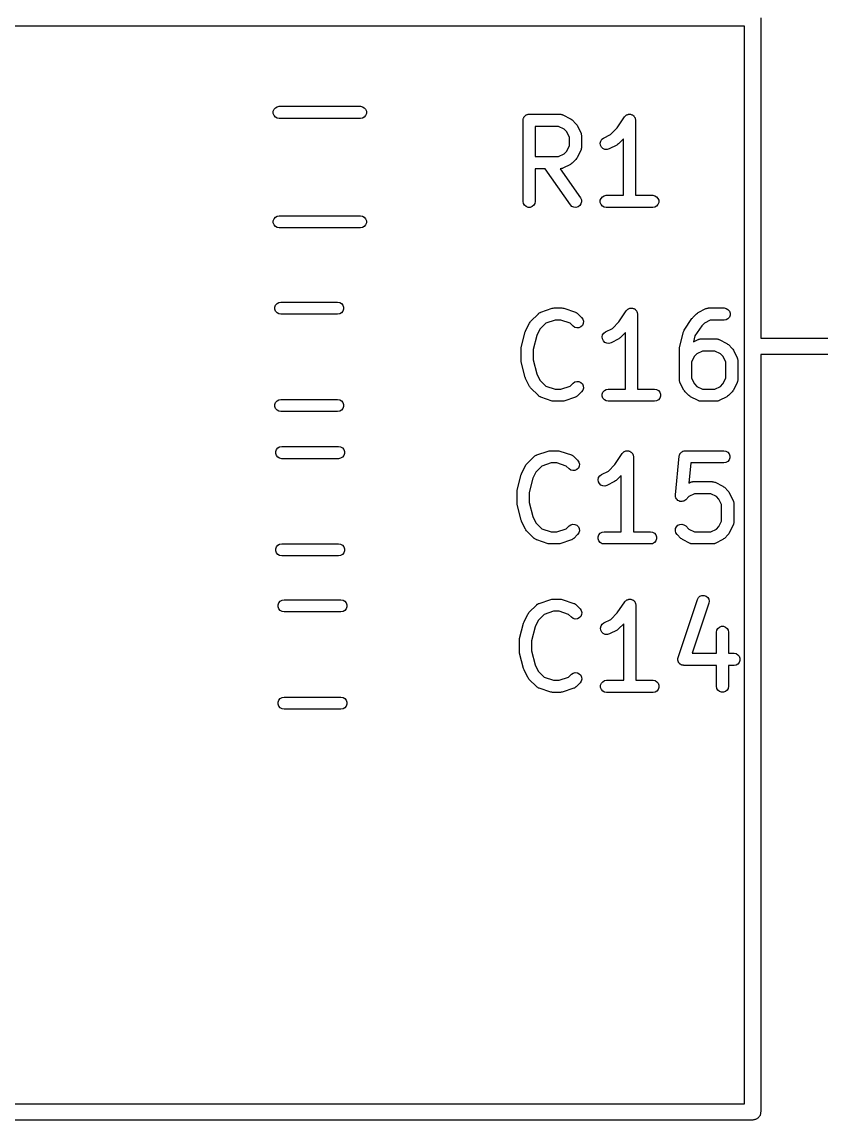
# Model space of a CAD drawing. Extents: x 76 to 227, y -129 to -83.
# Drawn here: x 143.66 to 153.51, y -119.74 to -106.2 of the extents above; entities that cross this region are included whole.
import ezdxf

# ---------------------------------------------------------------- set-up
doc = ezdxf.new("R2010")
doc.units = 0
doc.header["$MEASUREMENT"] = 0
doc.layers.add('BLACK', color=7, linetype='CONTINUOUS')

msp = doc.modelspace()

# ---------------------------------------------------------------- linework, layer by layer
at = {"layer": 'Black'}
for p, q in [((152.77, -106.15), (152.77, -110.1)), ((152.57, -106.25), (134.69, -106.25)), ((152.57, -119.54), (152.57, -106.25)), ((146.756, -107.302), (146.765, -107.277)), ((146.756, -107.328), (146.756, -107.302)), ((146.765, -107.352), (146.756, -107.328)), ((146.765, -107.277), (146.782, -107.258)), ((146.782, -107.372), (146.765, -107.352)), ((146.782, -107.258), (146.804, -107.245)), ((146.804, -107.385), (146.782, -107.372)), ((146.804, -107.245), (146.83, -107.24)), ((146.83, -107.24), (147.83, -107.24)), ((147.83, -107.24), (147.856, -107.245)), ((147.856, -107.245), (147.878, -107.258)), ((147.878, -107.372), (147.856, -107.385)), ((147.878, -107.258), (147.895, -107.277)), ((147.895, -107.352), (147.878, -107.372)), ((147.895, -107.277), (147.904, -107.302)), ((147.904, -107.328), (147.895, -107.352)), ((147.904, -107.302), (147.904, -107.328)), ((149.847, -107.375), (149.851, -107.37)), ((149.851, -107.37), (149.854, -107.364)), ((149.854, -107.364), (149.859, -107.36)), ((149.859, -107.36), (149.864, -107.355)), ((149.864, -107.355), (149.869, -107.352)), ((149.869, -107.352), (149.874, -107.347)), ((149.874, -107.347), (149.881, -107.345)), ((149.881, -107.345), (149.886, -107.342)), ((149.886, -107.342), (149.893, -107.341)), ((149.893, -107.341), (149.899, -107.339)), ((149.899, -107.339), (149.905, -107.339)), ((149.905, -107.339), (149.912, -107.337)), ((149.912, -107.337), (150.293, -107.337)), ((150.293, -107.337), (150.297, -107.338)), ((150.297, -107.338), (150.301, -107.338)), ((150.301, -107.338), (150.31, -107.34)), ((150.31, -107.34), (150.319, -107.342)), ((150.319, -107.342), (150.322, -107.344)), ((150.322, -107.344), (150.326, -107.345)), ((150.326, -107.345), (150.422, -107.393)), ((150.996, -107.507), (151.088, -107.371)), ((151.088, -107.371), (151.09, -107.368)), ((151.09, -107.368), (151.093, -107.364)), ((151.093, -107.364), (151.099, -107.358)), ((151.099, -107.358), (151.106, -107.352)), ((151.106, -107.352), (151.109, -107.35)), ((151.109, -107.35), (151.112, -107.347)), ((151.112, -107.347), (151.121, -107.344)), ((151.121, -107.344), (151.129, -107.34)), ((151.129, -107.34), (151.133, -107.34)), ((151.133, -107.34), (151.137, -107.339)), ((151.137, -107.339), (151.146, -107.339)), ((151.146, -107.339), (151.155, -107.338)), ((151.155, -107.338), (151.159, -107.339)), ((151.159, -107.339), (151.163, -107.339)), ((151.163, -107.339), (151.171, -107.342)), ((151.171, -107.342), (151.18, -107.344)), ((151.18, -107.344), (151.184, -107.346)), ((151.184, -107.346), (151.188, -107.347)), ((151.188, -107.347), (151.194, -107.353)), ((151.194, -107.353), (151.202, -107.358)), ((151.202, -107.358), (151.204, -107.362)), ((151.204, -107.362), (151.207, -107.364)), ((151.207, -107.364), (151.212, -107.372)), ((151.212, -107.372), (151.217, -107.379)), ((146.83, -107.39), (146.804, -107.385)), ((147.83, -107.39), (146.83, -107.39)), ((147.856, -107.385), (147.83, -107.39)), ((149.837, -107.412), (149.838, -107.406)), ((149.837, -108.412), (149.837, -107.412)), ((149.838, -107.399), (149.84, -107.393)), ((149.838, -107.406), (149.838, -107.399)), ((149.84, -107.393), (149.841, -107.387)), ((149.841, -107.387), (149.845, -107.381)), ((149.845, -107.381), (149.847, -107.375)), ((149.987, -107.487), (149.987, -107.861)), ((150.275, -107.487), (149.987, -107.487)), ((150.344, -107.522), (150.275, -107.487)), ((150.422, -107.393), (150.431, -107.4)), ((150.431, -107.4), (150.441, -107.407)), ((150.441, -107.407), (150.489, -107.455)), ((150.489, -107.455), (150.496, -107.464)), ((150.496, -107.464), (150.503, -107.474)), ((150.503, -107.474), (150.55, -107.569)), ((150.915, -107.589), (150.996, -107.507)), ((151.217, -107.379), (151.218, -107.383)), ((151.218, -107.383), (151.22, -107.387)), ((151.22, -107.387), (151.222, -107.396)), ((151.222, -107.396), (151.225, -107.404)), ((151.225, -107.404), (151.224, -107.408)), ((151.224, -107.408), (151.225, -107.412)), ((151.225, -107.412), (151.225, -108.337)), ((150.374, -107.552), (150.344, -107.522)), ((150.408, -107.621), (150.374, -107.552)), ((150.408, -107.728), (150.408, -107.621)), ((150.55, -107.569), (150.552, -107.573)), ((150.552, -107.573), (150.554, -107.577)), ((150.554, -107.577), (150.555, -107.586)), ((150.555, -107.586), (150.558, -107.594)), ((150.558, -107.594), (150.558, -107.599)), ((150.558, -107.599), (150.558, -107.603)), ((150.558, -107.603), (150.558, -107.746)), ((150.81, -107.647), (150.831, -107.631)), ((150.831, -107.631), (150.915, -107.589)), ((151.075, -107.641), (151.013, -107.704)), ((151.075, -108.337), (151.075, -107.641)), ((150.374, -107.797), (150.408, -107.728)), ((150.552, -107.775), (150.55, -107.779)), ((150.554, -107.771), (150.552, -107.775)), ((150.555, -107.763), (150.554, -107.771)), ((150.558, -107.754), (150.555, -107.763)), ((150.558, -107.746), (150.558, -107.75)), ((150.558, -107.75), (150.558, -107.754)), ((150.789, -107.694), (150.795, -107.668)), ((150.792, -107.719), (150.789, -107.694)), ((150.804, -107.743), (150.792, -107.719)), ((150.795, -107.668), (150.81, -107.647)), ((150.823, -107.761), (150.804, -107.743)), ((150.847, -107.771), (150.823, -107.761)), ((150.873, -107.773), (150.847, -107.771)), ((150.898, -107.765), (150.873, -107.773)), ((150.993, -107.718), (150.898, -107.765)), ((151.003, -107.71), (150.993, -107.718)), ((151.013, -107.704), (151.003, -107.71)), ((149.987, -107.861), (150.275, -107.861)), ((150.275, -107.861), (150.344, -107.827)), ((150.344, -107.827), (150.374, -107.797)), ((150.489, -107.894), (150.441, -107.942)), ((150.496, -107.884), (150.489, -107.894)), ((150.503, -107.874), (150.496, -107.884)), ((150.55, -107.779), (150.503, -107.874)), ((150.111, -108.011), (149.987, -108.011)), ((149.987, -108.011), (149.987, -108.412)), ((150.422, -108.455), (150.111, -108.011)), ((150.297, -108.01), (150.294, -108.011)), ((150.294, -108.011), (150.545, -108.369)), ((150.301, -108.011), (150.297, -108.01)), ((150.31, -108.008), (150.301, -108.011)), ((150.319, -108.007), (150.31, -108.008)), ((150.322, -108.005), (150.319, -108.007)), ((150.326, -108.003), (150.322, -108.005)), ((150.422, -107.956), (150.326, -108.003)), ((150.431, -107.948), (150.422, -107.956)), ((150.441, -107.942), (150.431, -107.948)), ((149.841, -108.438), (149.837, -108.412)), ((149.854, -108.461), (149.841, -108.438)), ((149.982, -108.438), (149.969, -108.461)), ((149.987, -108.412), (149.982, -108.438)), ((150.44, -108.474), (150.422, -108.455)), ((150.551, -108.444), (150.536, -108.465)), ((150.545, -108.369), (150.556, -108.393)), ((150.558, -108.419), (150.551, -108.444)), ((150.556, -108.393), (150.558, -108.419)), ((150.79, -108.399), (150.799, -108.375)), ((150.79, -108.425), (150.79, -108.399)), ((150.799, -108.45), (150.79, -108.425)), ((150.799, -108.375), (150.816, -108.355)), ((150.816, -108.47), (150.799, -108.45)), ((150.816, -108.355), (150.839, -108.342)), ((150.839, -108.342), (150.864, -108.337)), ((150.864, -108.337), (151.075, -108.337)), ((151.225, -108.337), (151.436, -108.337)), ((151.436, -108.337), (151.461, -108.342)), ((151.461, -108.342), (151.484, -108.355)), ((151.484, -108.355), (151.501, -108.375)), ((151.501, -108.45), (151.484, -108.47)), ((151.501, -108.375), (151.51, -108.399)), ((151.51, -108.425), (151.501, -108.45)), ((151.51, -108.399), (151.51, -108.425)), ((146.804, -108.595), (146.83, -108.59)), ((146.83, -108.59), (147.83, -108.59)), ((147.83, -108.59), (147.856, -108.595)), ((149.874, -108.477), (149.854, -108.461)), ((149.899, -108.486), (149.874, -108.477)), ((149.925, -108.486), (149.899, -108.486)), ((149.949, -108.477), (149.925, -108.486)), ((149.969, -108.461), (149.949, -108.477)), ((150.464, -108.485), (150.44, -108.474)), ((150.49, -108.487), (150.464, -108.485)), ((150.515, -108.48), (150.49, -108.487)), ((150.536, -108.465), (150.515, -108.48)), ((150.839, -108.483), (150.816, -108.47)), ((150.864, -108.487), (150.839, -108.483)), ((151.436, -108.487), (150.864, -108.487)), ((151.461, -108.483), (151.436, -108.487)), ((151.484, -108.47), (151.461, -108.483)), ((146.756, -108.652), (146.765, -108.627)), ((146.756, -108.678), (146.756, -108.652)), ((146.765, -108.703), (146.756, -108.678)), ((146.765, -108.627), (146.782, -108.608)), ((146.782, -108.722), (146.765, -108.703)), ((146.782, -108.608), (146.804, -108.595)), ((146.804, -108.735), (146.782, -108.722)), ((147.856, -108.595), (147.878, -108.608)), ((147.878, -108.722), (147.856, -108.735)), ((147.878, -108.608), (147.895, -108.627)), ((147.895, -108.703), (147.878, -108.722)), ((147.895, -108.627), (147.904, -108.652)), ((147.904, -108.678), (147.895, -108.703)), ((147.904, -108.652), (147.904, -108.678)), ((146.83, -108.74), (146.804, -108.735)), ((147.83, -108.74), (146.83, -108.74)), ((147.856, -108.735), (147.83, -108.74)), ((146.785, -109.692), (146.802, -109.673)), ((146.802, -109.673), (146.824, -109.66)), ((146.824, -109.66), (146.85, -109.655)), ((146.85, -109.655), (147.55, -109.655)), ((147.55, -109.655), (147.576, -109.66)), ((147.576, -109.66), (147.598, -109.673)), ((147.598, -109.673), (147.615, -109.692)), ((146.776, -109.717), (146.785, -109.692)), ((146.776, -109.743), (146.776, -109.717)), ((146.785, -109.767), (146.776, -109.743)), ((146.802, -109.787), (146.785, -109.767)), ((146.824, -109.8), (146.802, -109.787)), ((146.85, -109.805), (146.824, -109.8)), ((147.55, -109.805), (146.85, -109.805)), ((147.576, -109.8), (147.55, -109.805)), ((147.598, -109.787), (147.576, -109.8)), ((147.615, -109.767), (147.598, -109.787)), ((147.615, -109.692), (147.624, -109.717)), ((147.624, -109.743), (147.615, -109.767)), ((147.624, -109.717), (147.624, -109.743)), ((149.93, -109.892), (150.026, -109.797)), ((150.026, -109.797), (150.029, -109.794)), ((150.029, -109.794), (150.032, -109.791)), ((150.032, -109.791), (150.04, -109.787)), ((150.04, -109.787), (150.047, -109.782)), ((150.047, -109.782), (150.051, -109.781)), ((150.051, -109.781), (150.055, -109.779)), ((150.055, -109.779), (150.198, -109.731)), ((150.198, -109.731), (150.21, -109.729)), ((150.21, -109.729), (150.221, -109.727)), ((150.221, -109.727), (150.317, -109.727)), ((150.317, -109.727), (150.329, -109.729)), ((150.329, -109.729), (150.34, -109.731)), ((150.34, -109.731), (150.483, -109.779)), ((150.483, -109.779), (150.487, -109.781)), ((150.487, -109.781), (150.491, -109.782)), ((150.491, -109.782), (150.498, -109.787)), ((150.498, -109.787), (150.506, -109.791)), ((150.506, -109.791), (150.509, -109.794)), ((150.509, -109.794), (150.513, -109.797)), ((150.513, -109.797), (150.56, -109.845)), ((151.02, -109.897), (151.111, -109.761)), ((151.111, -109.761), (151.114, -109.758)), ((151.114, -109.758), (151.116, -109.754)), ((151.116, -109.754), (151.123, -109.748)), ((151.123, -109.748), (151.129, -109.742)), ((151.129, -109.742), (151.133, -109.74)), ((151.133, -109.74), (151.136, -109.737)), ((151.136, -109.737), (151.145, -109.734)), ((151.145, -109.734), (151.153, -109.73)), ((151.153, -109.73), (151.157, -109.73)), ((151.157, -109.73), (151.161, -109.729)), ((151.161, -109.729), (151.17, -109.729)), ((151.17, -109.729), (151.179, -109.728)), ((151.179, -109.728), (151.183, -109.729)), ((151.183, -109.729), (151.187, -109.729)), ((151.187, -109.729), (151.195, -109.732)), ((151.195, -109.732), (151.204, -109.734)), ((151.204, -109.734), (151.207, -109.736)), ((151.207, -109.736), (151.211, -109.737)), ((151.211, -109.737), (151.218, -109.743)), ((151.218, -109.743), (151.226, -109.748)), ((151.226, -109.748), (151.228, -109.752)), ((151.228, -109.752), (151.231, -109.754)), ((151.231, -109.754), (151.236, -109.762)), ((151.236, -109.762), (151.241, -109.769)), ((151.241, -109.769), (151.242, -109.773)), ((151.242, -109.773), (151.244, -109.777)), ((151.244, -109.777), (151.246, -109.786)), ((151.246, -109.786), (151.248, -109.794)), ((151.248, -109.794), (151.248, -109.798)), ((151.248, -109.798), (151.249, -109.802)), ((151.249, -109.802), (151.249, -110.727)), ((151.93, -109.845), (151.978, -109.797)), ((151.978, -109.797), (151.988, -109.79)), ((151.988, -109.79), (151.997, -109.783)), ((151.997, -109.783), (152.093, -109.735)), ((152.093, -109.735), (152.097, -109.734)), ((152.097, -109.734), (152.101, -109.732)), ((152.101, -109.732), (152.109, -109.73)), ((152.109, -109.73), (152.118, -109.728)), ((152.118, -109.728), (152.122, -109.728)), ((152.122, -109.728), (152.126, -109.727)), ((152.126, -109.727), (152.317, -109.727)), ((152.317, -109.727), (152.342, -109.732)), ((152.342, -109.732), (152.365, -109.745)), ((152.365, -109.745), (152.382, -109.765)), ((152.382, -109.765), (152.391, -109.789)), ((152.391, -109.789), (152.391, -109.815)), ((149.869, -110.007), (149.916, -109.912)), ((149.916, -109.912), (149.923, -109.902)), ((149.923, -109.902), (149.93, -109.892)), ((150.119, -109.916), (150.045, -109.99)), ((150.234, -109.877), (150.119, -109.916)), ((150.304, -109.877), (150.234, -109.877)), ((150.419, -109.916), (150.304, -109.877)), ((150.454, -109.951), (150.419, -109.916)), ((150.569, -109.941), (150.55, -109.959)), ((150.56, -109.845), (150.575, -109.866)), ((150.58, -109.917), (150.569, -109.941)), ((150.575, -109.866), (150.582, -109.891)), ((150.582, -109.891), (150.58, -109.917)), ((150.939, -109.979), (151.02, -109.897)), ((151.826, -109.999), (151.921, -109.856)), ((151.921, -109.856), (151.926, -109.851)), ((151.926, -109.851), (151.93, -109.845)), ((152.075, -109.912), (152.042, -109.945)), ((152.144, -109.877), (152.075, -109.912)), ((152.317, -109.877), (152.144, -109.877)), ((152.342, -109.873), (152.317, -109.877)), ((152.365, -109.86), (152.342, -109.873)), ((152.382, -109.84), (152.365, -109.86)), ((152.391, -109.815), (152.382, -109.84)), ((149.815, -110.213), (149.863, -110.022)), ((149.863, -110.022), (149.866, -110.015)), ((149.866, -110.015), (149.869, -110.007)), ((150.006, -110.067), (149.963, -110.24)), ((150.045, -109.99), (150.006, -110.067)), ((150.475, -109.966), (150.454, -109.951)), ((150.501, -109.972), (150.475, -109.966)), ((150.527, -109.97), (150.501, -109.972)), ((150.55, -109.959), (150.527, -109.97)), ((150.813, -110.084), (150.819, -110.058)), ((150.819, -110.058), (150.834, -110.037)), ((150.834, -110.037), (150.855, -110.021)), ((150.855, -110.021), (150.939, -109.979)), ((151.099, -110.031), (151.036, -110.094)), ((151.099, -110.727), (151.099, -110.031)), ((151.768, -110.213), (151.815, -110.022)), ((151.815, -110.022), (151.821, -110.011)), ((151.821, -110.011), (151.826, -109.999)), ((151.958, -110.071), (151.939, -110.145)), ((152.042, -109.945), (151.958, -110.071)), ((149.815, -110.222), (149.815, -110.213)), ((150.816, -110.109), (150.813, -110.084)), ((150.828, -110.133), (150.816, -110.109)), ((150.847, -110.151), (150.828, -110.133)), ((150.871, -110.161), (150.847, -110.151)), ((150.897, -110.163), (150.871, -110.161)), ((150.922, -110.155), (150.897, -110.163)), ((151.017, -110.108), (150.922, -110.155)), ((151.027, -110.1), (151.017, -110.108)), ((151.036, -110.094), (151.027, -110.1)), ((151.767, -110.222), (151.768, -110.213)), ((151.939, -110.145), (151.997, -110.116)), ((151.997, -110.116), (152.002, -110.115)), ((152.002, -110.115), (152.005, -110.113)), ((152.005, -110.113), (152.014, -110.111)), ((152.014, -110.111), (152.022, -110.109)), ((152.022, -110.109), (152.027, -110.109)), ((152.027, -110.109), (152.031, -110.108)), ((152.031, -110.108), (152.221, -110.108)), ((152.221, -110.108), (152.226, -110.109)), ((152.226, -110.109), (152.23, -110.109)), ((152.23, -110.109), (152.238, -110.111)), ((152.238, -110.111), (152.247, -110.113)), ((152.247, -110.113), (152.251, -110.115)), ((152.251, -110.115), (152.255, -110.116)), ((152.255, -110.116), (152.35, -110.164)), ((152.35, -110.164), (152.36, -110.171)), ((152.36, -110.171), (152.37, -110.178)), ((152.37, -110.178), (152.417, -110.226)), ((152.77, -110.1), (167.899, -110.1)), ((149.813, -110.231), (149.815, -110.222)), ((149.813, -110.374), (149.813, -110.231)), ((149.963, -110.24), (149.963, -110.365)), ((151.765, -110.231), (151.767, -110.222)), ((151.765, -110.612), (151.765, -110.231)), ((151.95, -110.323), (151.915, -110.392)), ((151.98, -110.293), (151.95, -110.323)), ((152.049, -110.258), (151.98, -110.293)), ((152.204, -110.258), (152.049, -110.258)), ((152.272, -110.293), (152.204, -110.258)), ((152.303, -110.323), (152.272, -110.293)), ((152.337, -110.392), (152.303, -110.323)), ((152.417, -110.226), (152.424, -110.235)), ((152.424, -110.235), (152.431, -110.245)), ((152.431, -110.245), (152.479, -110.34)), ((152.479, -110.34), (152.48, -110.344)), ((152.48, -110.344), (152.482, -110.348)), ((152.482, -110.348), (152.484, -110.357)), ((167.924, -110.3), (152.77, -110.3)), ((152.77, -110.3), (152.77, -119.64)), ((149.815, -110.383), (149.813, -110.374)), ((149.815, -110.392), (149.815, -110.383)), ((149.863, -110.582), (149.815, -110.392)), ((149.963, -110.365), (150.006, -110.538)), ((151.915, -110.392), (151.915, -110.594)), ((152.337, -110.594), (152.337, -110.392)), ((152.484, -110.357), (152.486, -110.365)), ((152.486, -110.365), (152.486, -110.37)), ((152.486, -110.37), (152.487, -110.374)), ((152.487, -110.374), (152.487, -110.612)), ((149.866, -110.59), (149.863, -110.582)), ((149.869, -110.598), (149.866, -110.59)), ((149.916, -110.693), (149.869, -110.598)), ((150.006, -110.538), (150.045, -110.615)), ((150.045, -110.615), (150.119, -110.689)), ((151.766, -110.616), (151.765, -110.612)), ((151.766, -110.62), (151.766, -110.616)), ((151.768, -110.629), (151.766, -110.62)), ((151.915, -110.594), (151.95, -110.663)), ((152.303, -110.663), (152.337, -110.594)), ((152.486, -110.62), (152.484, -110.629)), ((152.487, -110.612), (152.486, -110.616)), ((152.486, -110.616), (152.486, -110.62)), ((149.923, -110.703), (149.916, -110.693)), ((149.93, -110.713), (149.923, -110.703)), ((150.026, -110.808), (149.93, -110.713)), ((150.119, -110.689), (150.234, -110.727)), ((150.234, -110.727), (150.304, -110.727)), ((150.304, -110.727), (150.419, -110.689)), ((150.419, -110.689), (150.454, -110.654)), ((150.454, -110.654), (150.475, -110.639)), ((150.475, -110.639), (150.501, -110.632)), ((150.501, -110.632), (150.527, -110.635)), ((150.527, -110.635), (150.55, -110.646)), ((150.55, -110.646), (150.569, -110.664)), ((150.575, -110.739), (150.56, -110.76)), ((150.569, -110.664), (150.58, -110.688)), ((150.582, -110.714), (150.575, -110.739)), ((150.58, -110.688), (150.582, -110.714)), ((150.823, -110.765), (150.84, -110.745)), ((150.84, -110.745), (150.862, -110.732)), ((150.862, -110.732), (150.888, -110.727)), ((150.888, -110.727), (151.099, -110.727)), ((151.249, -110.727), (151.46, -110.727)), ((151.46, -110.727), (151.485, -110.732)), ((151.485, -110.732), (151.508, -110.745)), ((151.508, -110.745), (151.524, -110.765)), ((151.77, -110.638), (151.768, -110.629)), ((151.772, -110.641), (151.77, -110.638)), ((151.773, -110.645), (151.772, -110.641)), ((151.821, -110.741), (151.773, -110.645)), ((151.828, -110.75), (151.821, -110.741)), ((151.835, -110.76), (151.828, -110.75)), ((151.95, -110.663), (151.98, -110.693)), ((151.98, -110.693), (152.049, -110.727)), ((152.049, -110.727), (152.204, -110.727)), ((152.204, -110.727), (152.272, -110.693)), ((152.272, -110.693), (152.303, -110.663)), ((152.424, -110.75), (152.417, -110.76)), ((152.431, -110.741), (152.424, -110.75)), ((152.479, -110.645), (152.431, -110.741)), ((152.48, -110.641), (152.479, -110.645)), ((152.482, -110.638), (152.48, -110.641)), ((152.484, -110.629), (152.482, -110.638)), ((146.776, -110.917), (146.785, -110.892)), ((146.785, -110.892), (146.802, -110.873)), ((146.802, -110.873), (146.824, -110.86)), ((146.824, -110.86), (146.85, -110.855)), ((146.85, -110.855), (147.55, -110.855)), ((147.55, -110.855), (147.576, -110.86)), ((147.576, -110.86), (147.598, -110.873)), ((147.598, -110.873), (147.615, -110.892)), ((147.615, -110.892), (147.624, -110.917)), ((150.029, -110.81), (150.026, -110.808)), ((150.032, -110.814), (150.029, -110.81)), ((150.04, -110.818), (150.032, -110.814)), ((150.047, -110.823), (150.04, -110.818)), ((150.051, -110.824), (150.047, -110.823)), ((150.055, -110.826), (150.051, -110.824)), ((150.198, -110.874), (150.055, -110.826)), ((150.21, -110.875), (150.198, -110.874)), ((150.221, -110.877), (150.21, -110.875)), ((150.317, -110.877), (150.221, -110.877)), ((150.329, -110.875), (150.317, -110.877)), ((150.34, -110.874), (150.329, -110.875)), ((150.483, -110.826), (150.34, -110.874)), ((150.487, -110.824), (150.483, -110.826)), ((150.491, -110.823), (150.487, -110.824)), ((150.498, -110.818), (150.491, -110.823)), ((150.506, -110.814), (150.498, -110.818)), ((150.509, -110.81), (150.506, -110.814)), ((150.513, -110.808), (150.509, -110.81)), ((150.56, -110.76), (150.513, -110.808)), ((150.814, -110.789), (150.823, -110.765)), ((150.814, -110.815), (150.814, -110.789)), ((150.823, -110.84), (150.814, -110.815)), ((150.84, -110.86), (150.823, -110.84)), ((150.862, -110.873), (150.84, -110.86)), ((150.888, -110.877), (150.862, -110.873)), ((151.46, -110.877), (150.888, -110.877)), ((151.485, -110.873), (151.46, -110.877)), ((151.508, -110.86), (151.485, -110.873)), ((151.524, -110.84), (151.508, -110.86)), ((151.524, -110.765), (151.533, -110.789)), ((151.533, -110.815), (151.524, -110.84)), ((151.533, -110.789), (151.533, -110.815)), ((151.883, -110.808), (151.835, -110.76)), ((151.893, -110.815), (151.883, -110.808)), ((151.902, -110.822), (151.893, -110.815)), ((151.997, -110.869), (151.902, -110.822)), ((152.002, -110.871), (151.997, -110.869)), ((152.005, -110.873), (152.002, -110.871)), ((152.014, -110.874), (152.005, -110.873)), ((152.022, -110.877), (152.014, -110.874)), ((152.027, -110.877), (152.022, -110.877)), ((152.031, -110.877), (152.027, -110.877)), ((152.221, -110.877), (152.031, -110.877)), ((152.226, -110.877), (152.221, -110.877)), ((152.23, -110.877), (152.226, -110.877)), ((152.238, -110.874), (152.23, -110.877)), ((152.247, -110.873), (152.238, -110.874)), ((152.251, -110.871), (152.247, -110.873)), ((152.255, -110.869), (152.251, -110.871)), ((152.35, -110.822), (152.255, -110.869)), ((152.36, -110.815), (152.35, -110.822)), ((152.37, -110.808), (152.36, -110.815)), ((152.417, -110.76), (152.37, -110.808)), ((146.776, -110.943), (146.776, -110.917)), ((146.785, -110.968), (146.776, -110.943)), ((146.802, -110.987), (146.785, -110.968)), ((146.824, -111), (146.802, -110.987)), ((146.85, -111.005), (146.824, -111)), ((147.55, -111.005), (146.85, -111.005)), ((147.576, -111), (147.55, -111.005)), ((147.598, -110.987), (147.576, -111)), ((147.615, -110.968), (147.598, -110.987)), ((147.624, -110.943), (147.615, -110.968)), ((147.624, -110.917), (147.624, -110.943)), ((146.786, -111.497), (146.795, -111.472)), ((146.786, -111.523), (146.786, -111.497)), ((146.795, -111.547), (146.786, -111.523)), ((146.795, -111.472), (146.812, -111.453)), ((146.812, -111.567), (146.795, -111.547)), ((146.812, -111.453), (146.834, -111.44)), ((146.834, -111.58), (146.812, -111.567)), ((146.834, -111.44), (146.86, -111.435)), ((146.86, -111.435), (147.56, -111.435)), ((147.56, -111.435), (147.586, -111.44)), ((147.586, -111.44), (147.608, -111.453)), ((147.608, -111.567), (147.586, -111.58)), ((147.608, -111.453), (147.625, -111.472)), ((147.625, -111.547), (147.608, -111.567)), ((147.625, -111.472), (147.634, -111.497)), ((147.634, -111.523), (147.625, -111.547)), ((147.634, -111.497), (147.634, -111.523)), ((149.88, -111.652), (149.976, -111.557)), ((149.976, -111.557), (149.979, -111.554)), ((149.979, -111.554), (149.982, -111.551)), ((149.982, -111.551), (149.99, -111.547)), ((149.99, -111.547), (149.997, -111.542)), ((149.997, -111.542), (150.001, -111.541)), ((150.001, -111.541), (150.005, -111.539)), ((150.005, -111.539), (150.148, -111.491)), ((150.148, -111.491), (150.16, -111.489)), ((150.16, -111.489), (150.171, -111.487)), ((150.171, -111.487), (150.267, -111.487)), ((150.267, -111.487), (150.279, -111.489)), ((150.279, -111.489), (150.29, -111.491)), ((150.29, -111.491), (150.433, -111.539)), ((150.433, -111.539), (150.437, -111.541)), ((150.437, -111.541), (150.441, -111.542)), ((150.441, -111.542), (150.448, -111.547)), ((150.448, -111.547), (150.456, -111.551)), ((150.456, -111.551), (150.459, -111.554)), ((150.459, -111.554), (150.463, -111.557)), ((150.463, -111.557), (150.51, -111.605)), ((150.97, -111.657), (151.061, -111.521)), ((151.061, -111.521), (151.064, -111.518)), ((151.064, -111.518), (151.066, -111.514)), ((151.066, -111.514), (151.073, -111.508)), ((151.073, -111.508), (151.079, -111.502)), ((151.079, -111.502), (151.083, -111.5)), ((151.083, -111.5), (151.086, -111.497)), ((151.086, -111.497), (151.095, -111.494)), ((151.095, -111.494), (151.103, -111.49)), ((151.103, -111.49), (151.107, -111.49)), ((151.107, -111.49), (151.111, -111.489)), ((151.111, -111.489), (151.12, -111.489)), ((151.12, -111.489), (151.129, -111.488)), ((151.129, -111.488), (151.133, -111.489)), ((151.133, -111.489), (151.137, -111.489)), ((151.137, -111.489), (151.145, -111.492)), ((151.145, -111.492), (151.154, -111.494)), ((151.154, -111.494), (151.157, -111.496)), ((151.157, -111.496), (151.161, -111.497)), ((151.161, -111.497), (151.168, -111.503)), ((151.168, -111.503), (151.176, -111.508)), ((151.176, -111.508), (151.178, -111.512)), ((151.178, -111.512), (151.181, -111.514)), ((151.181, -111.514), (151.186, -111.522)), ((151.186, -111.522), (151.191, -111.529)), ((151.191, -111.529), (151.192, -111.533)), ((151.192, -111.533), (151.194, -111.537)), ((151.194, -111.537), (151.196, -111.546)), ((151.196, -111.546), (151.198, -111.554)), ((151.198, -111.554), (151.198, -111.558)), ((151.198, -111.558), (151.199, -111.562)), ((151.199, -111.562), (151.199, -112.487)), ((151.716, -112.031), (151.763, -111.555)), ((151.763, -111.555), (151.764, -111.552)), ((151.764, -111.549), (151.768, -111.54)), ((151.764, -111.552), (151.764, -111.549)), ((151.768, -111.54), (151.771, -111.53)), ((151.771, -111.53), (151.772, -111.528)), ((151.772, -111.528), (151.773, -111.525)), ((151.773, -111.525), (151.78, -111.517)), ((151.78, -111.517), (151.786, -111.509)), ((151.786, -111.509), (151.788, -111.507)), ((151.788, -111.507), (151.79, -111.505)), ((151.79, -111.505), (151.799, -111.5)), ((151.799, -111.5), (151.807, -111.494)), ((151.807, -111.494), (151.81, -111.493)), ((151.81, -111.493), (151.812, -111.492)), ((151.812, -111.492), (151.823, -111.49)), ((151.823, -111.49), (151.832, -111.488)), ((151.832, -111.488), (151.835, -111.488)), ((151.835, -111.488), (151.838, -111.487)), ((151.838, -111.487), (152.314, -111.487)), ((152.314, -111.487), (152.34, -111.492)), ((152.34, -111.492), (152.362, -111.505)), ((152.362, -111.505), (152.379, -111.525)), ((152.379, -111.525), (152.388, -111.549)), ((152.388, -111.549), (152.388, -111.575)), ((146.86, -111.585), (146.834, -111.58)), ((147.56, -111.585), (146.86, -111.585)), ((147.586, -111.58), (147.56, -111.585)), ((149.819, -111.767), (149.866, -111.672)), ((149.866, -111.672), (149.873, -111.662)), ((149.873, -111.662), (149.88, -111.652)), ((150.069, -111.676), (149.995, -111.75)), ((150.184, -111.637), (150.069, -111.676)), ((150.254, -111.637), (150.184, -111.637)), ((150.369, -111.676), (150.254, -111.637)), ((150.404, -111.711), (150.369, -111.676)), ((150.519, -111.701), (150.5, -111.719)), ((150.51, -111.605), (150.525, -111.626)), ((150.53, -111.677), (150.519, -111.701)), ((150.525, -111.626), (150.532, -111.651)), ((150.532, -111.651), (150.53, -111.677)), ((150.889, -111.739), (150.97, -111.657)), ((151.906, -111.637), (151.881, -111.886)), ((152.314, -111.637), (151.906, -111.637)), ((152.34, -111.633), (152.314, -111.637)), ((152.362, -111.62), (152.34, -111.633)), ((152.379, -111.6), (152.362, -111.62)), ((152.388, -111.575), (152.379, -111.6)), ((149.765, -111.973), (149.813, -111.782)), ((149.813, -111.782), (149.816, -111.775)), ((149.816, -111.775), (149.819, -111.767)), ((149.956, -111.827), (149.913, -112)), ((149.995, -111.75), (149.956, -111.827)), ((150.425, -111.726), (150.404, -111.711)), ((150.451, -111.732), (150.425, -111.726)), ((150.477, -111.73), (150.451, -111.732)), ((150.5, -111.719), (150.477, -111.73)), ((150.763, -111.844), (150.769, -111.818)), ((150.769, -111.818), (150.784, -111.797)), ((150.784, -111.797), (150.805, -111.781)), ((150.805, -111.781), (150.889, -111.739)), ((151.049, -111.791), (150.986, -111.854)), ((151.049, -112.487), (151.049, -111.791)), ((149.765, -111.982), (149.765, -111.973)), ((150.766, -111.869), (150.763, -111.844)), ((150.778, -111.893), (150.766, -111.869)), ((150.797, -111.911), (150.778, -111.893)), ((150.821, -111.921), (150.797, -111.911)), ((150.847, -111.923), (150.821, -111.921)), ((150.872, -111.915), (150.847, -111.923)), ((150.967, -111.868), (150.872, -111.915)), ((150.977, -111.86), (150.967, -111.868)), ((150.986, -111.854), (150.977, -111.86)), ((151.881, -111.886), (151.9, -111.876)), ((151.9, -111.876), (151.904, -111.875)), ((151.904, -111.875), (151.908, -111.873)), ((151.908, -111.873), (151.916, -111.871)), ((151.916, -111.871), (151.925, -111.869)), ((151.925, -111.869), (151.929, -111.869)), ((151.929, -111.869), (151.933, -111.868)), ((151.933, -111.868), (152.171, -111.868)), ((152.171, -111.868), (152.176, -111.869)), ((152.176, -111.869), (152.18, -111.869)), ((152.18, -111.869), (152.188, -111.871)), ((152.188, -111.871), (152.197, -111.873)), ((152.197, -111.873), (152.201, -111.875)), ((152.201, -111.875), (152.205, -111.876)), ((152.205, -111.876), (152.3, -111.924)), ((152.3, -111.924), (152.31, -111.931)), ((152.31, -111.931), (152.32, -111.938)), ((152.32, -111.938), (152.367, -111.986)), ((149.763, -111.991), (149.765, -111.982)), ((149.763, -112.134), (149.763, -111.991)), ((149.913, -112), (149.913, -112.125)), ((151.716, -112.032), (151.716, -112.031)), ((151.717, -112.045), (151.716, -112.032)), ((151.716, -112.032), (151.716, -112.032)), ((151.718, -112.057), (151.717, -112.045)), ((151.718, -112.058), (151.718, -112.057)), ((151.723, -112.069), (151.718, -112.058)), ((151.718, -112.058), (151.718, -112.058)), ((151.729, -112.081), (151.723, -112.069)), ((151.729, -112.082), (151.729, -112.081)), ((151.729, -112.081), (151.729, -112.081)), ((151.738, -112.09), (151.729, -112.082)), ((151.747, -112.099), (151.738, -112.09)), ((151.747, -112.1), (151.747, -112.099)), ((151.759, -112.105), (151.747, -112.1)), ((151.747, -112.1), (151.747, -112.1)), ((151.77, -112.111), (151.759, -112.105)), ((151.771, -112.111), (151.77, -112.111)), ((151.784, -112.112), (151.771, -112.111)), ((151.771, -112.111), (151.771, -112.111)), ((151.809, -112.11), (151.797, -112.113)), ((151.821, -112.107), (151.809, -112.11)), ((151.822, -112.107), (151.821, -112.107)), ((151.832, -112.099), (151.822, -112.107)), ((151.822, -112.107), (151.822, -112.107)), ((151.843, -112.092), (151.832, -112.099)), ((151.844, -112.092), (151.843, -112.092)), ((151.843, -112.092), (151.843, -112.092)), ((151.883, -112.053), (151.844, -112.092)), ((151.951, -112.018), (151.883, -112.053)), ((152.154, -112.018), (151.951, -112.018)), ((152.222, -112.053), (152.154, -112.018)), ((152.253, -112.083), (152.222, -112.053)), ((152.287, -112.152), (152.253, -112.083)), ((152.367, -111.986), (152.374, -111.995)), ((152.374, -111.995), (152.381, -112.005)), ((152.381, -112.005), (152.429, -112.1)), ((152.429, -112.1), (152.43, -112.104)), ((152.43, -112.104), (152.432, -112.108)), ((152.432, -112.108), (152.434, -112.117)), ((149.765, -112.143), (149.763, -112.134)), ((149.765, -112.152), (149.765, -112.143)), ((149.813, -112.342), (149.765, -112.152)), ((149.913, -112.125), (149.956, -112.298)), ((151.796, -112.113), (151.784, -112.112)), ((151.797, -112.113), (151.796, -112.113)), ((151.797, -112.113), (151.797, -112.113)), ((152.287, -112.354), (152.287, -112.152)), ((152.434, -112.117), (152.436, -112.125)), ((152.436, -112.125), (152.436, -112.13)), ((152.436, -112.13), (152.437, -112.134)), ((152.437, -112.134), (152.437, -112.372)), ((149.816, -112.35), (149.813, -112.342)), ((149.819, -112.358), (149.816, -112.35)), ((149.866, -112.453), (149.819, -112.358)), ((149.956, -112.298), (149.995, -112.375)), ((149.995, -112.375), (150.069, -112.449)), ((152.253, -112.423), (152.287, -112.354)), ((152.436, -112.38), (152.434, -112.389)), ((152.437, -112.372), (152.436, -112.376)), ((152.436, -112.376), (152.436, -112.38)), ((149.873, -112.463), (149.866, -112.453)), ((149.88, -112.473), (149.873, -112.463)), ((149.976, -112.568), (149.88, -112.473)), ((150.069, -112.449), (150.184, -112.487)), ((150.184, -112.487), (150.254, -112.487)), ((150.254, -112.487), (150.369, -112.449)), ((150.369, -112.449), (150.404, -112.414)), ((150.404, -112.414), (150.425, -112.399)), ((150.425, -112.399), (150.451, -112.392)), ((150.451, -112.392), (150.477, -112.395)), ((150.477, -112.395), (150.5, -112.406)), ((150.5, -112.406), (150.519, -112.424)), ((150.525, -112.499), (150.51, -112.52)), ((150.519, -112.424), (150.53, -112.448)), ((150.532, -112.474), (150.525, -112.499)), ((150.53, -112.448), (150.532, -112.474)), ((150.773, -112.525), (150.79, -112.505)), ((150.79, -112.505), (150.812, -112.492)), ((150.812, -112.492), (150.838, -112.487)), ((150.838, -112.487), (151.049, -112.487)), ((151.199, -112.487), (151.41, -112.487)), ((151.41, -112.487), (151.435, -112.492)), ((151.435, -112.492), (151.458, -112.505)), ((151.458, -112.505), (151.474, -112.525)), ((151.716, -112.474), (151.718, -112.448)), ((151.723, -112.499), (151.716, -112.474)), ((151.718, -112.448), (151.729, -112.424)), ((151.737, -112.52), (151.723, -112.499)), ((151.729, -112.424), (151.747, -112.406)), ((151.747, -112.406), (151.771, -112.395)), ((151.771, -112.395), (151.797, -112.392)), ((151.797, -112.392), (151.822, -112.399)), ((151.822, -112.399), (151.844, -112.414)), ((151.844, -112.414), (151.883, -112.453)), ((151.883, -112.453), (151.951, -112.487)), ((151.951, -112.487), (152.154, -112.487)), ((152.154, -112.487), (152.222, -112.453)), ((152.222, -112.453), (152.253, -112.423)), ((152.374, -112.51), (152.367, -112.52)), ((152.381, -112.501), (152.374, -112.51)), ((152.429, -112.405), (152.381, -112.501)), ((152.43, -112.401), (152.429, -112.405)), ((152.432, -112.398), (152.43, -112.401)), ((152.434, -112.389), (152.432, -112.398)), ((146.812, -112.653), (146.834, -112.64)), ((146.834, -112.64), (146.86, -112.635)), ((146.86, -112.635), (147.56, -112.635)), ((147.56, -112.635), (147.586, -112.64)), ((147.586, -112.64), (147.608, -112.653)), ((149.979, -112.57), (149.976, -112.568)), ((149.982, -112.574), (149.979, -112.57)), ((149.99, -112.578), (149.982, -112.574)), ((149.997, -112.583), (149.99, -112.578)), ((150.001, -112.584), (149.997, -112.583)), ((150.005, -112.586), (150.001, -112.584)), ((150.148, -112.634), (150.005, -112.586)), ((150.16, -112.635), (150.148, -112.634)), ((150.171, -112.637), (150.16, -112.635)), ((150.267, -112.637), (150.171, -112.637)), ((150.279, -112.635), (150.267, -112.637)), ((150.29, -112.634), (150.279, -112.635)), ((150.433, -112.586), (150.29, -112.634)), ((150.437, -112.584), (150.433, -112.586)), ((150.441, -112.583), (150.437, -112.584)), ((150.448, -112.578), (150.441, -112.583)), ((150.456, -112.574), (150.448, -112.578)), ((150.459, -112.57), (150.456, -112.574)), ((150.463, -112.568), (150.459, -112.57)), ((150.51, -112.52), (150.463, -112.568)), ((150.764, -112.549), (150.773, -112.525)), ((150.764, -112.575), (150.764, -112.549)), ((150.773, -112.6), (150.764, -112.575)), ((150.79, -112.62), (150.773, -112.6)), ((150.812, -112.633), (150.79, -112.62)), ((150.838, -112.637), (150.812, -112.633)), ((151.41, -112.637), (150.838, -112.637)), ((151.435, -112.633), (151.41, -112.637)), ((151.458, -112.62), (151.435, -112.633)), ((151.474, -112.6), (151.458, -112.62)), ((151.474, -112.525), (151.483, -112.549)), ((151.483, -112.575), (151.474, -112.6)), ((151.483, -112.549), (151.483, -112.575)), ((151.785, -112.568), (151.737, -112.52)), ((151.795, -112.575), (151.785, -112.568)), ((151.805, -112.582), (151.795, -112.575)), ((151.9, -112.629), (151.805, -112.582)), ((151.904, -112.631), (151.9, -112.629)), ((151.908, -112.633), (151.904, -112.631)), ((151.916, -112.634), (151.908, -112.633)), ((151.925, -112.637), (151.916, -112.634)), ((151.929, -112.637), (151.925, -112.637)), ((151.933, -112.637), (151.929, -112.637)), ((152.171, -112.637), (151.933, -112.637)), ((152.176, -112.637), (152.171, -112.637)), ((152.18, -112.637), (152.176, -112.637)), ((152.188, -112.634), (152.18, -112.637)), ((152.197, -112.633), (152.188, -112.634)), ((152.201, -112.631), (152.197, -112.633)), ((152.205, -112.629), (152.201, -112.631)), ((152.3, -112.582), (152.205, -112.629)), ((152.31, -112.575), (152.3, -112.582)), ((152.32, -112.568), (152.31, -112.575)), ((152.367, -112.52), (152.32, -112.568)), ((146.786, -112.697), (146.795, -112.672)), ((146.786, -112.723), (146.786, -112.697)), ((146.795, -112.747), (146.786, -112.723)), ((146.795, -112.672), (146.812, -112.653)), ((146.812, -112.767), (146.795, -112.747)), ((146.834, -112.78), (146.812, -112.767)), ((146.86, -112.785), (146.834, -112.78)), ((147.56, -112.785), (146.86, -112.785)), ((147.586, -112.78), (147.56, -112.785)), ((147.608, -112.767), (147.586, -112.78)), ((147.608, -112.653), (147.625, -112.672)), ((147.625, -112.747), (147.608, -112.767)), ((147.625, -112.672), (147.634, -112.697)), ((147.634, -112.723), (147.625, -112.747)), ((147.634, -112.697), (147.634, -112.723)), ((146.864, -113.33), (146.89, -113.325)), ((146.89, -113.325), (147.59, -113.325)), ((147.59, -113.325), (147.616, -113.33)), ((150.035, -113.369), (150.178, -113.321)), ((150.178, -113.321), (150.19, -113.319)), ((150.19, -113.319), (150.201, -113.317)), ((150.201, -113.317), (150.297, -113.317)), ((150.297, -113.317), (150.309, -113.319)), ((150.309, -113.319), (150.32, -113.321)), ((150.32, -113.321), (150.463, -113.369)), ((151.113, -113.33), (151.116, -113.327)), ((151.116, -113.327), (151.125, -113.324)), ((151.125, -113.324), (151.133, -113.32)), ((151.133, -113.32), (151.137, -113.32)), ((151.137, -113.32), (151.141, -113.319)), ((151.141, -113.319), (151.15, -113.319)), ((151.15, -113.319), (151.159, -113.318)), ((151.159, -113.318), (151.163, -113.319)), ((151.163, -113.319), (151.167, -113.319)), ((151.167, -113.319), (151.175, -113.322)), ((151.175, -113.322), (151.184, -113.324)), ((151.184, -113.324), (151.187, -113.326)), ((151.187, -113.326), (151.191, -113.327)), ((151.191, -113.327), (151.198, -113.333)), ((151.749, -114.035), (151.987, -113.321)), ((151.987, -113.321), (152, -113.298)), ((152, -113.298), (152.019, -113.281)), ((152.019, -113.281), (152.044, -113.271)), ((152.044, -113.271), (152.07, -113.271)), ((152.07, -113.271), (152.094, -113.279)), ((152.094, -113.279), (152.115, -113.295)), ((152.115, -113.295), (152.128, -113.317)), ((152.128, -113.317), (152.134, -113.343)), ((146.816, -113.387), (146.825, -113.362)), ((146.816, -113.413), (146.816, -113.387)), ((146.825, -113.438), (146.816, -113.413)), ((146.825, -113.362), (146.842, -113.343)), ((146.842, -113.457), (146.825, -113.438)), ((146.842, -113.343), (146.864, -113.33)), ((146.864, -113.47), (146.842, -113.457)), ((147.616, -113.33), (147.638, -113.343)), ((147.638, -113.457), (147.616, -113.47)), ((147.638, -113.343), (147.655, -113.362)), ((147.655, -113.438), (147.638, -113.457)), ((147.655, -113.362), (147.664, -113.387)), ((147.664, -113.413), (147.655, -113.438)), ((147.664, -113.387), (147.664, -113.413)), ((149.91, -113.482), (150.006, -113.387)), ((150.006, -113.387), (150.009, -113.384)), ((150.009, -113.384), (150.012, -113.381)), ((150.012, -113.381), (150.02, -113.377)), ((150.02, -113.377), (150.027, -113.372)), ((150.027, -113.372), (150.031, -113.371)), ((150.031, -113.371), (150.035, -113.369)), ((150.463, -113.369), (150.467, -113.371)), ((150.467, -113.371), (150.471, -113.372)), ((150.471, -113.372), (150.478, -113.377)), ((150.478, -113.377), (150.486, -113.381)), ((150.486, -113.381), (150.489, -113.384)), ((150.489, -113.384), (150.493, -113.387)), ((150.493, -113.387), (150.54, -113.435)), ((150.54, -113.435), (150.555, -113.456)), ((150.555, -113.456), (150.562, -113.481)), ((151, -113.487), (151.091, -113.351)), ((151.091, -113.351), (151.094, -113.348)), ((151.094, -113.348), (151.096, -113.344)), ((151.096, -113.344), (151.103, -113.338)), ((151.103, -113.338), (151.109, -113.332)), ((151.109, -113.332), (151.113, -113.33)), ((151.198, -113.333), (151.206, -113.338)), ((151.206, -113.338), (151.208, -113.342)), ((151.208, -113.342), (151.211, -113.344)), ((151.211, -113.344), (151.216, -113.352)), ((151.216, -113.352), (151.221, -113.359)), ((151.221, -113.359), (151.222, -113.363)), ((151.222, -113.363), (151.224, -113.367)), ((151.224, -113.367), (151.226, -113.376)), ((151.226, -113.376), (151.228, -113.384)), ((151.228, -113.384), (151.228, -113.388)), ((151.228, -113.388), (151.229, -113.392)), ((151.229, -113.392), (151.229, -114.317)), ((152.13, -113.368), (151.925, -113.984)), ((152.134, -113.343), (152.13, -113.368)), ((146.89, -113.475), (146.864, -113.47)), ((147.59, -113.475), (146.89, -113.475)), ((147.616, -113.47), (147.59, -113.475)), ((149.846, -113.605), (149.849, -113.597)), ((149.849, -113.597), (149.896, -113.502)), ((149.896, -113.502), (149.903, -113.492)), ((149.903, -113.492), (149.91, -113.482)), ((150.025, -113.58), (149.986, -113.657)), ((150.099, -113.506), (150.025, -113.58)), ((150.214, -113.467), (150.099, -113.506)), ((150.284, -113.467), (150.214, -113.467)), ((150.399, -113.506), (150.284, -113.467)), ((150.434, -113.541), (150.399, -113.506)), ((150.455, -113.556), (150.434, -113.541)), ((150.481, -113.562), (150.455, -113.556)), ((150.507, -113.56), (150.481, -113.562)), ((150.53, -113.549), (150.507, -113.56)), ((150.549, -113.531), (150.53, -113.549)), ((150.56, -113.507), (150.549, -113.531)), ((150.562, -113.481), (150.56, -113.507)), ((150.835, -113.611), (150.919, -113.569)), ((150.919, -113.569), (151, -113.487)), ((149.795, -113.803), (149.843, -113.612)), ((149.843, -113.612), (149.846, -113.605)), ((149.986, -113.657), (149.943, -113.83)), ((150.793, -113.674), (150.799, -113.648)), ((150.796, -113.699), (150.793, -113.674)), ((150.808, -113.723), (150.796, -113.699)), ((150.799, -113.648), (150.814, -113.627)), ((150.827, -113.741), (150.808, -113.723)), ((150.814, -113.627), (150.835, -113.611)), ((150.997, -113.698), (150.902, -113.745)), ((151.007, -113.69), (150.997, -113.698)), ((151.016, -113.684), (151.007, -113.69)), ((151.079, -113.621), (151.016, -113.684)), ((151.079, -114.317), (151.079, -113.621)), ((152.222, -113.726), (152.226, -113.7)), ((152.222, -113.984), (152.222, -113.726)), ((152.226, -113.7), (152.239, -113.678)), ((152.239, -113.678), (152.259, -113.661)), ((152.259, -113.661), (152.284, -113.652)), ((152.284, -113.652), (152.31, -113.652)), ((152.31, -113.652), (152.334, -113.661)), ((152.334, -113.661), (152.354, -113.678)), ((152.354, -113.678), (152.367, -113.7)), ((152.367, -113.7), (152.372, -113.726)), ((152.372, -113.726), (152.372, -113.984)), ((149.793, -113.821), (149.795, -113.812)), ((149.793, -113.964), (149.793, -113.821)), ((149.795, -113.812), (149.795, -113.803)), ((149.943, -113.83), (149.943, -113.955)), ((150.851, -113.751), (150.827, -113.741)), ((150.877, -113.753), (150.851, -113.751)), ((150.902, -113.745), (150.877, -113.753)), ((149.795, -113.973), (149.793, -113.964)), ((149.795, -113.982), (149.795, -113.973)), ((149.843, -114.172), (149.795, -113.982)), ((149.943, -113.955), (149.986, -114.128)), ((151.925, -113.984), (152.222, -113.984)), ((152.372, -113.984), (152.44, -113.984)), ((152.44, -113.984), (152.465, -113.989)), ((152.465, -113.989), (152.488, -114.002)), ((152.488, -114.002), (152.504, -114.022)), ((149.986, -114.128), (150.025, -114.205)), ((151.746, -114.061), (151.747, -114.054)), ((151.747, -114.067), (151.746, -114.061)), ((151.747, -114.046), (151.749, -114.041)), ((151.747, -114.054), (151.747, -114.046)), ((151.747, -114.072), (151.747, -114.067)), ((151.749, -114.079), (151.747, -114.072)), ((151.749, -114.041), (151.749, -114.035)), ((151.751, -114.087), (151.749, -114.079)), ((151.754, -114.091), (151.751, -114.087)), ((151.756, -114.097), (151.754, -114.091)), ((151.76, -114.102), (151.756, -114.097)), ((151.764, -114.109), (151.76, -114.102)), ((151.769, -114.112), (151.764, -114.109)), ((151.772, -114.117), (151.769, -114.112)), ((151.779, -114.12), (151.772, -114.117)), ((151.785, -114.125), (151.779, -114.12)), ((151.79, -114.127), (151.785, -114.125)), ((151.795, -114.13), (151.79, -114.127)), ((151.802, -114.131), (151.795, -114.13)), ((151.809, -114.133), (151.802, -114.131)), ((151.815, -114.133), (151.809, -114.133)), ((151.82, -114.134), (151.815, -114.133)), ((152.222, -114.134), (151.82, -114.134)), ((152.222, -114.392), (152.222, -114.134)), ((152.44, -114.134), (152.372, -114.134)), ((152.372, -114.134), (152.372, -114.392)), ((152.465, -114.13), (152.44, -114.134)), ((152.488, -114.117), (152.465, -114.13)), ((152.504, -114.097), (152.488, -114.117)), ((152.504, -114.022), (152.513, -114.046)), ((152.513, -114.072), (152.504, -114.097)), ((152.513, -114.046), (152.513, -114.072)), ((149.846, -114.18), (149.843, -114.172)), ((149.849, -114.188), (149.846, -114.18)), ((149.896, -114.283), (149.849, -114.188)), ((150.025, -114.205), (150.099, -114.279)), ((150.399, -114.279), (150.434, -114.244)), ((150.434, -114.244), (150.455, -114.229)), ((150.455, -114.229), (150.481, -114.222)), ((150.481, -114.222), (150.507, -114.225)), ((150.507, -114.225), (150.53, -114.236)), ((150.53, -114.236), (150.549, -114.254)), ((150.549, -114.254), (150.56, -114.278)), ((149.903, -114.293), (149.896, -114.283)), ((149.91, -114.303), (149.903, -114.293)), ((150.006, -114.398), (149.91, -114.303)), ((150.009, -114.4), (150.006, -114.398)), ((150.012, -114.404), (150.009, -114.4)), ((150.02, -114.408), (150.012, -114.404)), ((150.027, -114.413), (150.02, -114.408)), ((150.099, -114.279), (150.214, -114.317)), ((150.214, -114.317), (150.284, -114.317)), ((150.284, -114.317), (150.399, -114.279)), ((150.478, -114.408), (150.471, -114.413)), ((150.486, -114.404), (150.478, -114.408)), ((150.489, -114.4), (150.486, -114.404)), ((150.493, -114.398), (150.489, -114.4)), ((150.54, -114.35), (150.493, -114.398)), ((150.555, -114.329), (150.54, -114.35)), ((150.562, -114.304), (150.555, -114.329)), ((150.56, -114.278), (150.562, -114.304)), ((150.794, -114.379), (150.803, -114.355)), ((150.794, -114.405), (150.794, -114.379)), ((150.803, -114.43), (150.794, -114.405)), ((150.803, -114.355), (150.82, -114.335)), ((150.82, -114.335), (150.842, -114.322)), ((150.842, -114.322), (150.868, -114.317)), ((150.868, -114.317), (151.079, -114.317)), ((151.229, -114.317), (151.44, -114.317)), ((151.44, -114.317), (151.465, -114.322)), ((151.465, -114.322), (151.488, -114.335)), ((151.488, -114.335), (151.504, -114.355)), ((151.504, -114.355), (151.513, -114.379)), ((151.513, -114.405), (151.504, -114.43)), ((151.513, -114.379), (151.513, -114.405)), ((152.226, -114.418), (152.222, -114.392)), ((152.372, -114.392), (152.367, -114.418)), ((146.825, -114.562), (146.842, -114.543)), ((146.842, -114.543), (146.864, -114.53)), ((146.864, -114.53), (146.89, -114.525)), ((146.89, -114.525), (147.59, -114.525)), ((147.59, -114.525), (147.616, -114.53)), ((147.616, -114.53), (147.638, -114.543)), ((147.638, -114.543), (147.655, -114.562)), ((150.031, -114.414), (150.027, -114.413)), ((150.035, -114.416), (150.031, -114.414)), ((150.178, -114.464), (150.035, -114.416)), ((150.19, -114.465), (150.178, -114.464)), ((150.201, -114.467), (150.19, -114.465)), ((150.297, -114.467), (150.201, -114.467)), ((150.309, -114.465), (150.297, -114.467)), ((150.32, -114.464), (150.309, -114.465)), ((150.463, -114.416), (150.32, -114.464)), ((150.467, -114.414), (150.463, -114.416)), ((150.471, -114.413), (150.467, -114.414)), ((150.82, -114.45), (150.803, -114.43)), ((150.842, -114.463), (150.82, -114.45)), ((150.868, -114.467), (150.842, -114.463)), ((151.44, -114.467), (150.868, -114.467)), ((151.465, -114.463), (151.44, -114.467)), ((151.488, -114.45), (151.465, -114.463)), ((151.504, -114.43), (151.488, -114.45)), ((152.239, -114.441), (152.226, -114.418)), ((152.259, -114.457), (152.239, -114.441)), ((152.284, -114.466), (152.259, -114.457)), ((152.31, -114.466), (152.284, -114.466)), ((152.334, -114.457), (152.31, -114.466)), ((152.354, -114.441), (152.334, -114.457)), ((152.367, -114.418), (152.354, -114.441)), ((146.816, -114.587), (146.825, -114.562)), ((146.816, -114.613), (146.816, -114.587)), ((146.825, -114.637), (146.816, -114.613)), ((146.842, -114.657), (146.825, -114.637)), ((146.864, -114.67), (146.842, -114.657)), ((146.89, -114.675), (146.864, -114.67)), ((147.59, -114.675), (146.89, -114.675)), ((147.616, -114.67), (147.59, -114.675)), ((147.638, -114.657), (147.616, -114.67)), ((147.655, -114.637), (147.638, -114.657)), ((147.655, -114.562), (147.664, -114.587)), ((147.664, -114.613), (147.655, -114.637)), ((147.664, -114.587), (147.664, -114.613)), ((108.95, -119.54), (152.57, -119.54)), ((152.757, -119.69), (152.751, -119.697)), ((152.76, -119.682), (152.757, -119.69)), ((152.764, -119.674), (152.76, -119.682)), ((152.765, -119.666), (152.764, -119.674)), ((152.768, -119.657), (152.765, -119.666)), ((152.77, -119.64), (152.768, -119.649)), ((152.768, -119.649), (152.768, -119.657)), ((152.67, -119.74), (108.85, -119.74)), ((152.679, -119.738), (152.67, -119.74)), ((152.687, -119.738), (152.679, -119.738)), ((152.696, -119.735), (152.687, -119.738)), ((152.704, -119.734), (152.696, -119.735)), ((152.712, -119.73), (152.704, -119.734)), ((152.72, -119.727), (152.712, -119.73)), ((152.727, -119.721), (152.72, -119.727)), ((152.734, -119.717), (152.727, -119.721)), ((152.74, -119.71), (152.734, -119.717)), ((152.747, -119.704), (152.74, -119.71)), ((152.751, -119.697), (152.747, -119.704))]:
    msp.add_line(p, q, dxfattribs=at)

doc.saveas('drawing.dxf')
